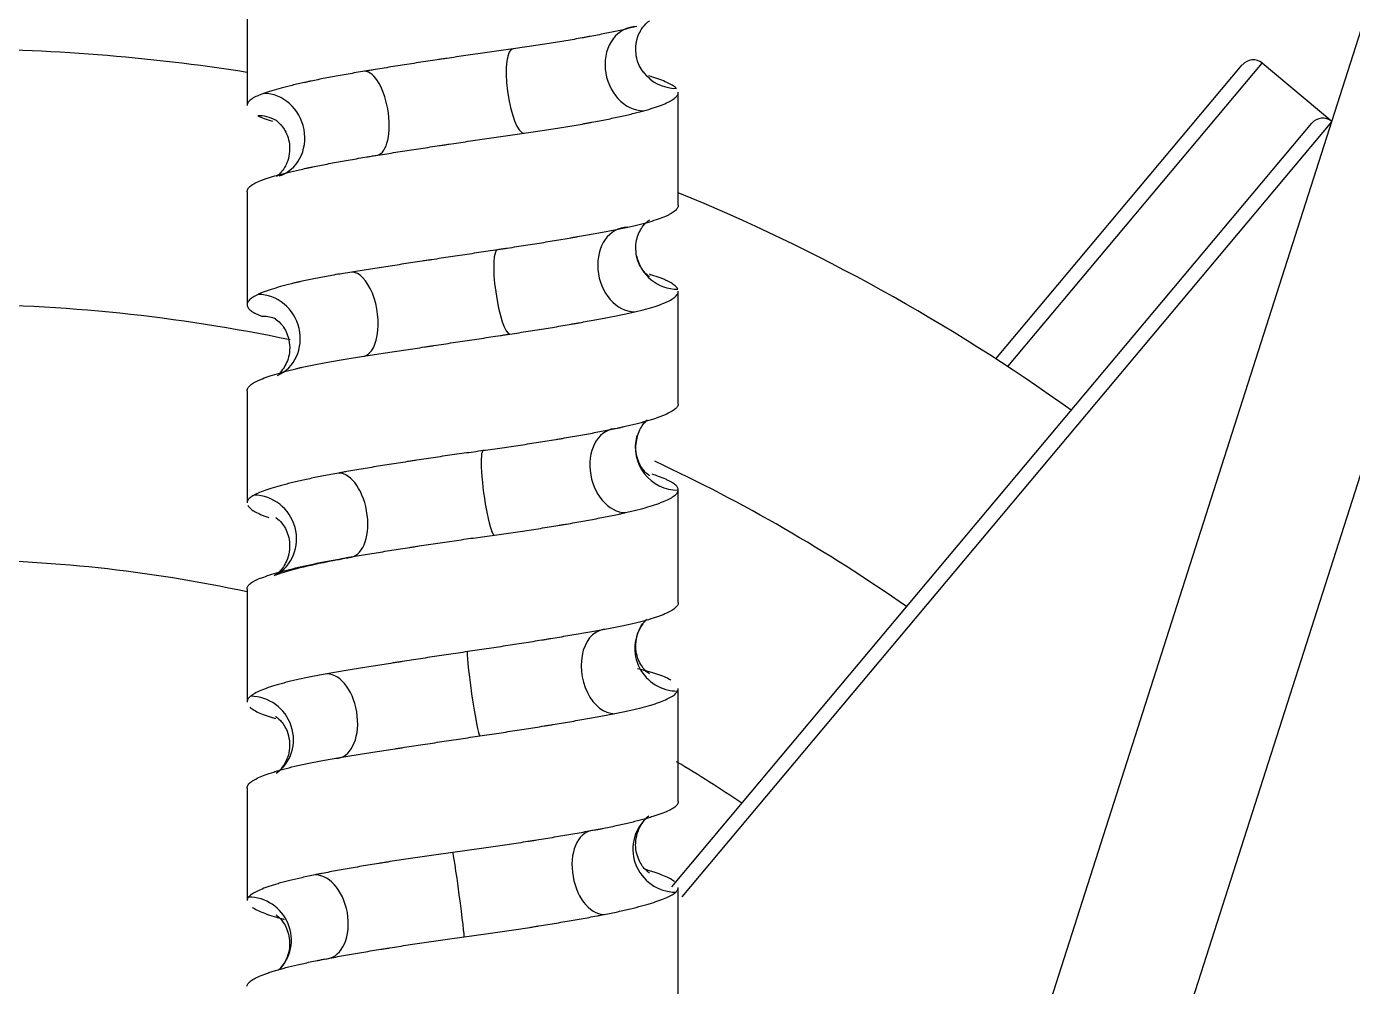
# Model space of a CAD drawing. Header units: millimetres. Extents: x 6110 to 6704, y -2661 to -1821.
# Drawn here: x 6585.37 to 6597.06, y -2376.13 to -2367.67 of the extents above; entities that cross this region are included whole.
import ezdxf

# ---------------------------------------------------------------- set-up
doc = ezdxf.new("R2010")
doc.units = ezdxf.units.MM
doc.header["$LTSCALE"] = 0.1
doc.linetypes.add('HIDDEN2', pattern=[4.7625, 3.175, -1.5875])
doc.layers.add('1', color=4, linetype='HIDDEN2', lineweight=13)
doc.layers.add('DIM', color=3, linetype='Continuous', lineweight=9)

msp = doc.modelspace()

# ---------------------------------------------------------------- hatches: boundary and pattern name
at = {"layer": 'DIM'}
h = msp.add_hatch(dxfattribs=at)
h.set_pattern_fill('ANSI31', color=2)
edge = h.paths.add_edge_path()
edge.add_line((6619.617, -2595.98), (6619.617, -1962.206))
edge.add_line((6634.617, -1966.11), (6619.617, -1966.11))
edge.add_line((6634.617, -2610.98), (6634.617, -1966.11))
edge.add_line((6634.617, -2610.98), (6184.457, -2610.98))
edge.add_line((6619.617, -2595.98), (6184.457, -2595.98))
edge.add_line((6184.457, -2610.98), (6184.457, -2595.98))

# ---------------------------------------------------------------- linework, layer by layer
at = {"layer": '1', "color": 7, "linetype": 'Continuous', "lineweight": -3}
for p, q in [((6593.196, -2380.015), (6597.583, -2366.306)), ((6598.708, -2366.687), (6594.321, -2380.396)), ((6587.319, -2367.381), (6587.319, -2368.37)), ((6593.918, -2370.6), (6596.09, -2368.012)), ((6594.023, -2370.669), (6596.266, -2367.996)), ((6596.878, -2368.51), (6596.266, -2367.996)), ((6591.119, -2369.247), (6591.119, -2368.254)), ((6591.062, -2375.25), (6596.703, -2368.526)), ((6596.877, -2368.514), (6591.15, -2375.339)), ((6587.319, -2369.128), (6587.319, -2370.124)), ((6591.119, -2370.997), (6591.119, -2370.005)), ((6587.319, -2370.882), (6587.319, -2371.87)), ((6591.119, -2372.746), (6591.119, -2371.755)), ((6587.319, -2372.628), (6587.319, -2373.623)), ((6591.119, -2374.498), (6591.119, -2373.505)), ((6587.319, -2374.381), (6587.319, -2375.371)), ((6591.119, -2376.245), (6591.119, -2375.256))]:
    msp.add_line(p, q, dxfattribs=at)
for centre, radius, start, end in [((6584.679, -2384.871), 17, 81.0656, 90), ((6596.186, -2368.092), 0.125, 50, 140), ((6596.799, -2368.606), 0.125, 50, 140), ((6584.679, -2384.871), 17, 54.37, 67.7394), ((6584.679, -2384.871), 14.75, 78.1856, 90), ((6584.679, -2384.871), 14.75, 55.0381, 65.0006), ((6584.679, -2384.871), 12.5, 77.8075, 90), ((6584.679, -2384.871), 12.5, 55.9481, 59.0712)]:
    msp.add_arc(centre, radius, start, end, dxfattribs=at)
for centre, major_axis, ratio, start_param, end_param in [((6590.784, -2368.045), (0.094, -0.363), 0.814627, 2.934449, 6.072906), ((6589.711, -2368.242), (0.052, -0.371), 0.257168, 3.105216, 6.246746), ((6588.403, -2368.438), (0.06, -0.37), 0.425513, 6.21648, 9.355264), ((6591.108, -2367.847), (0.298, 0.228), 0.985672, 3.135925, 4.051565), ((6587.485, -2368.634), (0.117, -0.356), 0.904416, 0.000347, 2.854333), ((6587.396, -2368.83), (0.173, 0.333), 0.949465, 0.000433, 0.45556), ((6590.704, -2369.814), (0.079, -0.367), 0.775164, 2.974927, 6.116472), ((6589.581, -2370.011), (0.055, -0.371), 0.187954, 3.114146, 6.252941), ((6591.118, -2369.617), (0.366, 0.08), 0.988807, 3.131979, 4.492455), ((6588.285, -2370.208), (0.057, -0.371), 0.487022, 6.208852, 9.3505), ((6587.435, -2370.404), (0.147, -0.345), 0.929485, 0.01105, 2.763734), ((6587.438, -2370.599), (0.135, 0.35), 0.929472, 6.282464, 6.626562), ((6590.618, -2371.584), (0.08, -0.366), 0.727958, 2.985632, 6.124437), ((6591.117, -2371.386), (0.362, -0.099), 0.990323, 3.135898, 4.981611), ((6589.449, -2371.781), (0.05, -0.372), 0.120582, 3.124629, 6.266282), ((6588.171, -2371.977), (0.065, -0.369), 0.546437, 6.189853, 9.328335), ((6587.394, -2372.173), (0.163, -0.338), 0.952332, 0.046792, 2.711036), ((6591.108, -2373.156), (0.302, -0.222), 0.983542, 3.139952, 5.351689), ((6590.523, -2373.354), (0.068, -0.369), 0.681046, 3.015371, 6.15703), ((6589.316, -2373.55), (0.054, -0.371), 0.05004, 3.135022, 6.273513), ((6588.062, -2373.747), (0.062, -0.37), 0.603219, 6.182165, 9.323744), ((6587.361, -2373.943), (0.215, -0.307), 0.967872, 0.00084, 2.544216), ((6591.088, -2374.926), (0.228, -0.298), 0.975438, 3.142627, 5.641969), ((6590.423, -2375.123), (0.07, -0.368), 0.62693, 3.023912, 6.162412), ((6589.182, -2375.32), (0.05, -0.372), 0.018507, 6.281316, 9.422908), ((6587.959, -2375.516), (0.072, -0.368), 0.656604, 6.157639, 9.296468), ((6587.338, -2375.712), (0.259, -0.271), 0.981429, 6.282898, 8.671498)]:
    msp.add_ellipse(centre, major_axis=major_axis, ratio=ratio, start_param=start_param, end_param=end_param, dxfattribs=at)
for points, knots in [([(6590.753, -2367.674), (6590.72, -2367.682), (6590.685, -2367.69), (6590.611, -2367.707), (6590.535, -2367.723), (6590.451, -2367.74), (6590.386, -2367.753), (6590.353, -2367.759), (6590.319, -2367.765), (6590.296, -2367.77), (6590.284, -2367.772), (6590.226, -2367.782), (6590.178, -2367.791), (6590.08, -2367.807), (6589.981, -2367.823), (6589.877, -2367.839), (6589.798, -2367.851), (6589.771, -2367.855), (6589.717, -2367.862), (6589.69, -2367.866), (6589.663, -2367.87)], [0, 0, 0, 0, 0.125, 0.125, 0.25, 0.375, 0.375, 0.4375, 0.46875, 0.46875, 0.5, 0.5, 0.625, 0.625, 0.75, 0.875, 0.875, 0.9375, 0.9375, 1, 1, 1, 1]), ([(6590.811, -2368.075), (6590.782, -2368.038), (6590.741, -2367.954), (6590.742, -2367.787), (6590.806, -2367.673), (6590.856, -2367.628), (6590.865, -2367.623), (6590.865, -2367.623)], [0, 0, 0, 0, 0.21241, 0.457624, 0.659373, 0.831432, 1, 1, 1, 1]), ([(6589.663, -2367.87), (6589.608, -2367.878), (6589.552, -2367.885), (6589.442, -2367.901), (6589.33, -2367.917), (6589.219, -2367.933), (6589.135, -2367.946), (6589.107, -2367.95), (6589.065, -2367.956), (6589.051, -2367.958), (6589.022, -2367.962), (6589.008, -2367.965), (6588.938, -2367.975), (6588.883, -2367.983), (6588.774, -2368), (6588.666, -2368.017), (6588.56, -2368.034), (6588.482, -2368.046), (6588.456, -2368.051), (6588.418, -2368.057), (6588.405, -2368.059), (6588.38, -2368.063), (6588.367, -2368.065), (6588.354, -2368.067)], [0, 0, 0, 0, 0.125, 0.125, 0.25, 0.375, 0.375, 0.4375, 0.4375, 0.46875, 0.46875, 0.5, 0.5, 0.625, 0.625, 0.75, 0.875, 0.875, 0.9375, 0.9375, 0.96875, 0.96875, 1, 1, 1, 1]), ([(6588.354, -2368.067), (6588.304, -2368.075), (6588.256, -2368.084), (6588.162, -2368.1), (6588.07, -2368.117), (6587.985, -2368.133), (6587.923, -2368.146), (6587.893, -2368.152), (6587.863, -2368.158), (6587.844, -2368.163), (6587.834, -2368.165), (6587.786, -2368.175), (6587.75, -2368.183), (6587.682, -2368.2), (6587.618, -2368.216), (6587.562, -2368.232), (6587.524, -2368.243), (6587.511, -2368.247), (6587.487, -2368.255), (6587.476, -2368.259), (6587.465, -2368.262)], [0, 0, 0, 0, 0.125, 0.125, 0.25, 0.375, 0.375, 0.4375, 0.46875, 0.46875, 0.5, 0.5, 0.625, 0.625, 0.75, 0.875, 0.875, 0.9375, 0.9375, 1, 1, 1, 1]), ([(6590.871, -2368.133), (6590.871, -2368.133), (6590.861, -2368.129), (6590.832, -2368.098), (6590.811, -2368.075)], [0, 0, 0, 0, 0.457705, 1, 1, 1, 1]), ([(6591.103, -2368.219), (6591.096, -2368.211), (6591.086, -2368.203), (6591.062, -2368.188), (6591.033, -2368.172), (6590.994, -2368.155), (6590.962, -2368.143), (6590.951, -2368.139), (6590.933, -2368.132), (6590.927, -2368.13), (6590.914, -2368.126), (6590.908, -2368.124), (6590.887, -2368.117), (6590.872, -2368.113), (6590.857, -2368.108)], [0, 0, 0, 0, 0.220362, 0.220362, 0.440723, 0.661085, 0.661085, 0.771265, 0.771265, 0.826356, 0.826356, 0.881446, 0.881446, 1, 1, 1, 1]), ([(6587.465, -2368.262), (6587.443, -2368.27), (6587.424, -2368.278), (6587.39, -2368.293), (6587.361, -2368.309), (6587.342, -2368.325), (6587.331, -2368.338), (6587.328, -2368.342), (6587.325, -2368.348), (6587.324, -2368.35), (6587.322, -2368.354), (6587.321, -2368.356), (6587.319, -2368.362), (6587.319, -2368.366), (6587.319, -2368.37)], [0, 0, 0, 0, 0.224991, 0.224991, 0.449981, 0.674972, 0.674972, 0.787467, 0.787467, 0.843715, 0.843715, 0.899962, 0.899962, 1, 1, 1, 1]), ([(6590.814, -2368.416), (6590.845, -2368.407), (6590.873, -2368.399), (6590.925, -2368.382), (6590.973, -2368.366), (6591.011, -2368.349), (6591.037, -2368.336), (6591.045, -2368.332), (6591.056, -2368.326), (6591.059, -2368.324), (6591.066, -2368.319), (6591.069, -2368.317), (6591.085, -2368.307), (6591.095, -2368.298), (6591.109, -2368.282), (6591.117, -2368.269), (6591.119, -2368.257), (6591.119, -2368.253)], [0, 0, 0, 0, 0.152917, 0.152917, 0.305834, 0.458752, 0.458752, 0.53521, 0.53521, 0.57344, 0.57344, 0.611669, 0.611669, 0.764586, 0.764586, 0.917503, 1, 1, 1, 1]), ([(6587.412, -2368.459), (6587.429, -2368.467), (6587.449, -2368.475), (6587.492, -2368.492), (6587.516, -2368.5), (6587.542, -2368.508), (6587.542, -2368.508)], [0, 0, 0, 0, 0.499063, 0.499063, 0.998126, 1, 1, 1, 1]), ([(6587.568, -2368.496), (6587.57, -2368.493), (6587.582, -2368.505), (6587.65, -2368.569), (6587.706, -2368.711), (6587.682, -2368.874), (6587.615, -2368.966), (6587.587, -2368.989), (6587.579, -2368.995)], [0, 0, 0, 0, 0.169201, 0.331467, 0.515601, 0.721276, 0.890772, 1, 1, 1, 1]), ([(6589.759, -2368.613), (6589.813, -2368.606), (6589.867, -2368.598), (6589.971, -2368.582), (6590.073, -2368.566), (6590.17, -2368.55), (6590.242, -2368.538), (6590.265, -2368.533), (6590.3, -2368.527), (6590.312, -2368.525), (6590.335, -2368.521), (6590.346, -2368.519), (6590.403, -2368.508), (6590.446, -2368.5), (6590.529, -2368.483), (6590.609, -2368.466), (6590.682, -2368.449), (6590.734, -2368.437), (6590.75, -2368.432), (6590.775, -2368.426), (6590.783, -2368.424), (6590.799, -2368.42), (6590.807, -2368.418), (6590.814, -2368.416)], [0, 0, 0, 0, 0.125, 0.125, 0.25, 0.375, 0.375, 0.4375, 0.4375, 0.46875, 0.46875, 0.5, 0.5, 0.625, 0.625, 0.75, 0.875, 0.875, 0.9375, 0.9375, 0.96875, 0.96875, 1, 1, 1, 1]), ([(6588.453, -2368.809), (6588.504, -2368.801), (6588.556, -2368.793), (6588.661, -2368.776), (6588.768, -2368.76), (6588.877, -2368.743), (6588.959, -2368.73), (6588.987, -2368.726), (6589.028, -2368.72), (6589.042, -2368.718), (6589.07, -2368.714), (6589.084, -2368.711), (6589.154, -2368.701), (6589.21, -2368.693), (6589.321, -2368.676), (6589.432, -2368.66), (6589.541, -2368.644), (6589.623, -2368.633), (6589.651, -2368.629), (6589.705, -2368.621), (6589.732, -2368.617), (6589.759, -2368.613)], [0, 0, 0, 0, 0.125, 0.125, 0.25, 0.375, 0.375, 0.4375, 0.4375, 0.46875, 0.46875, 0.5, 0.5, 0.625, 0.625, 0.75, 0.875, 0.875, 0.9375, 0.9375, 1, 1, 1, 1]), ([(6587.506, -2369.006), (6587.53, -2368.998), (6587.557, -2368.991), (6587.614, -2368.975), (6587.675, -2368.959), (6587.745, -2368.943), (6587.8, -2368.931), (6587.828, -2368.924), (6587.857, -2368.918), (6587.877, -2368.914), (6587.887, -2368.912), (6587.938, -2368.901), (6587.98, -2368.893), (6588.067, -2368.876), (6588.156, -2368.859), (6588.252, -2368.843), (6588.326, -2368.83), (6588.35, -2368.826), (6588.388, -2368.82), (6588.401, -2368.818), (6588.427, -2368.813), (6588.44, -2368.811), (6588.453, -2368.809)], [0, 0, 0, 0, 0.125, 0.125, 0.25, 0.375, 0.375, 0.4375, 0.46875, 0.46875, 0.5, 0.5, 0.625, 0.625, 0.75, 0.875, 0.875, 0.9375, 0.9375, 0.96875, 0.96875, 1, 1, 1, 1]), ([(6587.319, -2369.128), (6587.319, -2369.128), (6587.319, -2369.127), (6587.319, -2369.122), (6587.32, -2369.118), (6587.322, -2369.112), (6587.323, -2369.11), (6587.325, -2369.106), (6587.326, -2369.103), (6587.333, -2369.093), (6587.341, -2369.085), (6587.361, -2369.068), (6587.386, -2369.052), (6587.42, -2369.037), (6587.45, -2369.025), (6587.46, -2369.021), (6587.482, -2369.013), (6587.494, -2369.01), (6587.506, -2369.006)], [0, 0, 0, 0, 0.013686, 0.013686, 0.112317, 0.112317, 0.161633, 0.161633, 0.210949, 0.210949, 0.408211, 0.408211, 0.605474, 0.802737, 0.802737, 0.901369, 0.901369, 1, 1, 1, 1]), ([(6591.119, -2369.246), (6591.119, -2369.254), (6591.117, -2369.262), (6591.108, -2369.279), (6591.093, -2369.296), (6591.07, -2369.313), (6591.048, -2369.325), (6591.041, -2369.329), (6591.028, -2369.336), (6591.024, -2369.338), (6591.015, -2369.342), (6591.01, -2369.344), (6590.986, -2369.355), (6590.965, -2369.363), (6590.918, -2369.379), (6590.867, -2369.396), (6590.807, -2369.412), (6590.759, -2369.423), (6590.743, -2369.427), (6590.709, -2369.435), (6590.691, -2369.439), (6590.673, -2369.443)], [0, 0, 0, 0, 0.125, 0.125, 0.25, 0.375, 0.375, 0.4375, 0.4375, 0.46875, 0.46875, 0.5, 0.5, 0.625, 0.625, 0.75, 0.875, 0.875, 0.9375, 0.9375, 1, 1, 1, 1]), ([(6590.751, -2369.697), (6590.743, -2369.638), (6590.742, -2369.54), (6590.808, -2369.422), (6590.856, -2369.382), (6590.865, -2369.377), (6590.865, -2369.377)], [0, 0, 0, 0, 0.302175, 0.571628, 0.801481, 1, 1, 1, 1]), ([(6590.673, -2369.443), (6590.636, -2369.45), (6590.598, -2369.458), (6590.519, -2369.474), (6590.436, -2369.49), (6590.347, -2369.506), (6590.278, -2369.518), (6590.243, -2369.525), (6590.207, -2369.531), (6590.183, -2369.535), (6590.171, -2369.537), (6590.109, -2369.548), (6590.059, -2369.556), (6589.958, -2369.573), (6589.854, -2369.59), (6589.747, -2369.607), (6589.666, -2369.619), (6589.639, -2369.624), (6589.597, -2369.63), (6589.583, -2369.632), (6589.556, -2369.636), (6589.542, -2369.638), (6589.528, -2369.64)], [0, 0, 0, 0, 0.125, 0.125, 0.25, 0.375, 0.375, 0.4375, 0.46875, 0.46875, 0.5, 0.5, 0.625, 0.625, 0.75, 0.875, 0.875, 0.9375, 0.9375, 0.96875, 0.96875, 1, 1, 1, 1]), ([(6589.528, -2369.64), (6589.472, -2369.649), (6589.417, -2369.657), (6589.306, -2369.673), (6589.195, -2369.69), (6589.084, -2369.707), (6589.001, -2369.719), (6588.974, -2369.723), (6588.932, -2369.73), (6588.918, -2369.732), (6588.89, -2369.736), (6588.877, -2369.738), (6588.808, -2369.749), (6588.753, -2369.757), (6588.647, -2369.773), (6588.541, -2369.789), (6588.439, -2369.805), (6588.364, -2369.817), (6588.339, -2369.821), (6588.29, -2369.828), (6588.265, -2369.832), (6588.241, -2369.836)], [0, 0, 0, 0, 0.125, 0.125, 0.25, 0.375, 0.375, 0.4375, 0.4375, 0.46875, 0.46875, 0.5, 0.5, 0.625, 0.625, 0.75, 0.875, 0.875, 0.9375, 0.9375, 1, 1, 1, 1]), ([(6590.865, -2369.875), (6590.865, -2369.875), (6590.864, -2369.875), (6590.841, -2369.862), (6590.781, -2369.791), (6590.759, -2369.726), (6590.751, -2369.697)], [0, 0, 0, 0, 0.07033, 0.428412, 0.776752, 1, 1, 1, 1]), ([(6588.241, -2369.836), (6588.193, -2369.844), (6588.146, -2369.851), (6588.055, -2369.867), (6587.968, -2369.883), (6587.887, -2369.899), (6587.829, -2369.911), (6587.8, -2369.918), (6587.773, -2369.924), (6587.755, -2369.928), (6587.746, -2369.93), (6587.701, -2369.941), (6587.668, -2369.949), (6587.606, -2369.966), (6587.549, -2369.983), (6587.5, -2369.999), (6587.466, -2370.012), (6587.455, -2370.016), (6587.44, -2370.022), (6587.435, -2370.024), (6587.426, -2370.028), (6587.421, -2370.03), (6587.417, -2370.033)], [0, 0, 0, 0, 0.125, 0.125, 0.25, 0.375, 0.375, 0.4375, 0.46875, 0.46875, 0.5, 0.5, 0.625, 0.625, 0.75, 0.875, 0.875, 0.9375, 0.9375, 0.96875, 0.96875, 1, 1, 1, 1]), ([(6591.115, -2369.988), (6591.112, -2369.98), (6591.106, -2369.971), (6591.089, -2369.955), (6591.068, -2369.938), (6591.037, -2369.921), (6591.011, -2369.908), (6591.001, -2369.904), (6590.986, -2369.898), (6590.981, -2369.896), (6590.97, -2369.892), (6590.965, -2369.889), (6590.937, -2369.879), (6590.912, -2369.871), (6590.878, -2369.86), (6590.871, -2369.858), (6590.864, -2369.856)], [0, 0, 0, 0, 0.189983, 0.189983, 0.379966, 0.56995, 0.56995, 0.664941, 0.664941, 0.712437, 0.712437, 0.759933, 0.759933, 0.949916, 0.949916, 1, 1, 1, 1]), ([(6590.735, -2370.186), (6590.769, -2370.178), (6590.801, -2370.17), (6590.861, -2370.155), (6590.916, -2370.139), (6590.962, -2370.122), (6590.993, -2370.11), (6591.003, -2370.106), (6591.017, -2370.099), (6591.021, -2370.097), (6591.03, -2370.093), (6591.034, -2370.091), (6591.055, -2370.08), (6591.068, -2370.072), (6591.091, -2370.055), (6591.109, -2370.038), (6591.117, -2370.021), (6591.119, -2370.01), (6591.119, -2370.008), (6591.119, -2370.005)], [0, 0, 0, 0, 0.136591, 0.136591, 0.273182, 0.409773, 0.409773, 0.478069, 0.478069, 0.512217, 0.512217, 0.546364, 0.546364, 0.682955, 0.682955, 0.819546, 0.956138, 0.956138, 1, 1, 1, 1]), ([(6587.417, -2370.033), (6587.399, -2370.041), (6587.384, -2370.049), (6587.358, -2370.065), (6587.337, -2370.082), (6587.325, -2370.099), (6587.321, -2370.111), (6587.319, -2370.115), (6587.319, -2370.122), (6587.319, -2370.124), (6587.319, -2370.128), (6587.319, -2370.13), (6587.321, -2370.14), (6587.326, -2370.149), (6587.339, -2370.165), (6587.356, -2370.181), (6587.384, -2370.197), (6587.408, -2370.209), (6587.417, -2370.212), (6587.435, -2370.22), (6587.445, -2370.224), (6587.456, -2370.228)], [0, 0, 0, 0, 0.125, 0.125, 0.25, 0.375, 0.375, 0.4375, 0.4375, 0.46875, 0.46875, 0.5, 0.5, 0.625, 0.625, 0.75, 0.875, 0.875, 0.9375, 0.9375, 1, 1, 1, 1]), ([(6587.561, -2370.242), (6587.561, -2370.242), (6587.569, -2370.25), (6587.615, -2370.28), (6587.69, -2370.395), (6587.704, -2370.563), (6587.649, -2370.676), (6587.618, -2370.712), (6587.61, -2370.721)], [0, 0, 0, 0, 0.114226, 0.294097, 0.48433, 0.715464, 0.916632, 1, 1, 1, 1]), ([(6589.634, -2370.382), (6589.689, -2370.374), (6589.743, -2370.366), (6589.849, -2370.349), (6589.953, -2370.333), (6590.053, -2370.316), (6590.127, -2370.303), (6590.152, -2370.299), (6590.188, -2370.293), (6590.2, -2370.291), (6590.224, -2370.286), (6590.236, -2370.284), (6590.295, -2370.274), (6590.34, -2370.265), (6590.428, -2370.249), (6590.512, -2370.233), (6590.59, -2370.217), (6590.647, -2370.205), (6590.665, -2370.201), (6590.701, -2370.194), (6590.718, -2370.19), (6590.735, -2370.186)], [0, 0, 0, 0, 0.125, 0.125, 0.25, 0.375, 0.375, 0.4375, 0.4375, 0.46875, 0.46875, 0.5, 0.5, 0.625, 0.625, 0.75, 0.875, 0.875, 0.9375, 0.9375, 1, 1, 1, 1]), ([(6588.328, -2370.579), (6588.378, -2370.572), (6588.429, -2370.564), (6588.532, -2370.548), (6588.637, -2370.533), (6588.745, -2370.516), (6588.827, -2370.504), (6588.854, -2370.5), (6588.896, -2370.494), (6588.91, -2370.491), (6588.938, -2370.487), (6588.952, -2370.485), (6589.022, -2370.475), (6589.078, -2370.466), (6589.189, -2370.449), (6589.301, -2370.432), (6589.412, -2370.416), (6589.496, -2370.403), (6589.523, -2370.399), (6589.565, -2370.393), (6589.579, -2370.391), (6589.607, -2370.386), (6589.621, -2370.384), (6589.634, -2370.382)], [0, 0, 0, 0, 0.125, 0.125, 0.25, 0.375, 0.375, 0.4375, 0.4375, 0.46875, 0.46875, 0.5, 0.5, 0.625, 0.625, 0.75, 0.875, 0.875, 0.9375, 0.9375, 0.96875, 0.96875, 1, 1, 1, 1]), ([(6587.454, -2370.775), (6587.475, -2370.766), (6587.498, -2370.758), (6587.548, -2370.742), (6587.602, -2370.725), (6587.665, -2370.709), (6587.715, -2370.696), (6587.74, -2370.69), (6587.767, -2370.683), (6587.786, -2370.679), (6587.795, -2370.677), (6587.842, -2370.667), (6587.881, -2370.658), (6587.962, -2370.642), (6588.046, -2370.626), (6588.136, -2370.61), (6588.207, -2370.599), (6588.23, -2370.595), (6588.279, -2370.587), (6588.303, -2370.583), (6588.328, -2370.579)], [0, 0, 0, 0, 0.125, 0.125, 0.25, 0.375, 0.375, 0.4375, 0.46875, 0.46875, 0.5, 0.5, 0.625, 0.625, 0.75, 0.875, 0.875, 0.9375, 0.9375, 1, 1, 1, 1]), ([(6587.319, -2370.882), (6587.319, -2370.882), (6587.319, -2370.881), (6587.319, -2370.879), (6587.319, -2370.877), (6587.321, -2370.867), (6587.325, -2370.858), (6587.338, -2370.841), (6587.355, -2370.825), (6587.382, -2370.808), (6587.406, -2370.795), (6587.415, -2370.791), (6587.429, -2370.785), (6587.434, -2370.783), (6587.444, -2370.779), (6587.449, -2370.777), (6587.454, -2370.775)], [0, 0, 0, 0, 0.007154, 0.007154, 0.065557, 0.065557, 0.299168, 0.299168, 0.532779, 0.766389, 0.766389, 0.883195, 0.883195, 0.941597, 0.941597, 1, 1, 1, 1]), ([(6591.115, -2371.015), (6591.111, -2371.023), (6591.105, -2371.03), (6591.088, -2371.046), (6591.066, -2371.062), (6591.035, -2371.078), (6591.008, -2371.091), (6590.998, -2371.095), (6590.983, -2371.101), (6590.977, -2371.103), (6590.967, -2371.108), (6590.961, -2371.11), (6590.932, -2371.12), (6590.907, -2371.129), (6590.853, -2371.146), (6590.795, -2371.163), (6590.728, -2371.179), (6590.675, -2371.192), (6590.657, -2371.196), (6590.629, -2371.202), (6590.619, -2371.205), (6590.6, -2371.209), (6590.59, -2371.211), (6590.58, -2371.213)], [0, 0, 0, 0, 0.125, 0.125, 0.25, 0.375, 0.375, 0.4375, 0.4375, 0.46875, 0.46875, 0.5, 0.5, 0.625, 0.625, 0.75, 0.875, 0.875, 0.9375, 0.9375, 0.96875, 0.96875, 1, 1, 1, 1]), ([(6590.755, -2371.288), (6590.772, -2371.242), (6590.8, -2371.182), (6590.833, -2371.149), (6590.844, -2371.139)], [0, 0, 0, 0, 0.592602, 1, 1, 1, 1]), ([(6590.58, -2371.213), (6590.541, -2371.221), (6590.5, -2371.229), (6590.416, -2371.246), (6590.329, -2371.263), (6590.236, -2371.28), (6590.164, -2371.292), (6590.127, -2371.298), (6590.09, -2371.305), (6590.065, -2371.309), (6590.052, -2371.311), (6589.989, -2371.322), (6589.938, -2371.33), (6589.834, -2371.346), (6589.728, -2371.363), (6589.62, -2371.378), (6589.511, -2371.394), (6589.455, -2371.402), (6589.399, -2371.409)], [0, 0, 0, 0, 0.125, 0.125, 0.25, 0.375, 0.375, 0.4375, 0.46875, 0.46875, 0.5, 0.5, 0.625, 0.625, 0.75, 0.875, 0.875, 1, 1, 1, 1]), ([(6590.866, -2371.63), (6590.866, -2371.63), (6590.862, -2371.627), (6590.829, -2371.604), (6590.762, -2371.513), (6590.736, -2371.388), (6590.748, -2371.313), (6590.755, -2371.288)], [0, 0, 0, 0, 0.113719, 0.351939, 0.589966, 0.862379, 1, 1, 1, 1]), ([(6589.399, -2371.409), (6589.343, -2371.417), (6589.287, -2371.425), (6589.175, -2371.44), (6589.063, -2371.456), (6588.952, -2371.472), (6588.869, -2371.485), (6588.842, -2371.489), (6588.801, -2371.495), (6588.787, -2371.497), (6588.759, -2371.501), (6588.746, -2371.504), (6588.678, -2371.514), (6588.624, -2371.523), (6588.519, -2371.539), (6588.416, -2371.556), (6588.317, -2371.573), (6588.244, -2371.585), (6588.22, -2371.59), (6588.184, -2371.596), (6588.172, -2371.598), (6588.149, -2371.602), (6588.137, -2371.604), (6588.126, -2371.606)], [0, 0, 0, 0, 0.125, 0.125, 0.25, 0.375, 0.375, 0.4375, 0.4375, 0.46875, 0.46875, 0.5, 0.5, 0.625, 0.625, 0.75, 0.875, 0.875, 0.9375, 0.9375, 0.96875, 0.96875, 1, 1, 1, 1]), ([(6588.126, -2371.606), (6588.08, -2371.614), (6588.035, -2371.623), (6587.951, -2371.639), (6587.869, -2371.656), (6587.794, -2371.672), (6587.741, -2371.685), (6587.715, -2371.691), (6587.69, -2371.697), (6587.673, -2371.702), (6587.665, -2371.704), (6587.625, -2371.714), (6587.596, -2371.722), (6587.541, -2371.739), (6587.49, -2371.755), (6587.448, -2371.771), (6587.42, -2371.782), (6587.411, -2371.786), (6587.395, -2371.794), (6587.387, -2371.798), (6587.38, -2371.801)], [0, 0, 0, 0, 0.125, 0.125, 0.25, 0.375, 0.375, 0.4375, 0.46875, 0.46875, 0.5, 0.5, 0.625, 0.625, 0.75, 0.875, 0.875, 0.9375, 0.9375, 1, 1, 1, 1]), ([(6591.119, -2371.758), (6591.119, -2371.75), (6591.117, -2371.743), (6591.109, -2371.727), (6591.095, -2371.711), (6591.072, -2371.695), (6591.051, -2371.682), (6591.043, -2371.678), (6591.031, -2371.672), (6591.026, -2371.67), (6591.017, -2371.665), (6591.013, -2371.663), (6590.989, -2371.653), (6590.968, -2371.644), (6590.927, -2371.629), (6590.908, -2371.623), (6590.888, -2371.617)], [0, 0, 0, 0, 0.173789, 0.173789, 0.347577, 0.521366, 0.521366, 0.60826, 0.60826, 0.651707, 0.651707, 0.695154, 0.695154, 0.868943, 0.868943, 1, 1, 1, 1]), ([(6590.654, -2371.955), (6590.691, -2371.947), (6590.725, -2371.938), (6590.791, -2371.922), (6590.852, -2371.905), (6590.904, -2371.888), (6590.941, -2371.876), (6590.958, -2371.869), (6590.975, -2371.863), (6590.985, -2371.859), (6590.99, -2371.857), (6591.015, -2371.846), (6591.033, -2371.838), (6591.063, -2371.821), (6591.088, -2371.805), (6591.104, -2371.789), (6591.115, -2371.773), (6591.118, -2371.766), (6591.119, -2371.758)], [0, 0, 0, 0, 0.125, 0.125, 0.25, 0.375, 0.375, 0.4375, 0.46875, 0.46875, 0.5, 0.5, 0.625, 0.625, 0.75, 0.875, 0.875, 1, 1, 1, 1]), ([(6587.38, -2371.801), (6587.366, -2371.809), (6587.354, -2371.817), (6587.335, -2371.832), (6587.323, -2371.847), (6587.319, -2371.862), (6587.319, -2371.87)], [0, 0, 0, 0, 0.346772, 0.346772, 0.693544, 1, 1, 1, 1]), ([(6587.326, -2371.893), (6587.327, -2371.895), (6587.327, -2371.896), (6587.334, -2371.906), (6587.342, -2371.914), (6587.363, -2371.931), (6587.389, -2371.948), (6587.424, -2371.965), (6587.454, -2371.977), (6587.465, -2371.981), (6587.481, -2371.987), (6587.487, -2371.989), (6587.499, -2371.994), (6587.505, -2371.996), (6587.511, -2371.998)], [0, 0, 0, 0, 0.039238, 0.039238, 0.279429, 0.279429, 0.519619, 0.75981, 0.75981, 0.879905, 0.879905, 0.939952, 0.939952, 1, 1, 1, 1]), ([(6587.571, -2371.998), (6587.572, -2371.998), (6587.583, -2372.004), (6587.644, -2372.061), (6587.704, -2372.195), (6587.688, -2372.361), (6587.615, -2372.471), (6587.565, -2372.506), (6587.557, -2372.512), (6587.557, -2372.511)], [0, 0, 0, 0, 0.133882, 0.273701, 0.430401, 0.611531, 0.762264, 0.890501, 1, 1, 1, 1]), ([(6589.498, -2372.153), (6589.554, -2372.145), (6589.61, -2372.137), (6589.719, -2372.121), (6589.826, -2372.106), (6589.93, -2372.089), (6590.007, -2372.077), (6590.033, -2372.073), (6590.071, -2372.066), (6590.083, -2372.064), (6590.108, -2372.06), (6590.121, -2372.058), (6590.183, -2372.047), (6590.231, -2372.039), (6590.323, -2372.022), (6590.413, -2372.005), (6590.497, -2371.988), (6590.558, -2371.976), (6590.578, -2371.972), (6590.607, -2371.965), (6590.616, -2371.963), (6590.635, -2371.959), (6590.645, -2371.957), (6590.654, -2371.955)], [0, 0, 0, 0, 0.125, 0.125, 0.25, 0.375, 0.375, 0.4375, 0.4375, 0.46875, 0.46875, 0.5, 0.5, 0.625, 0.625, 0.75, 0.875, 0.875, 0.9375, 0.9375, 0.96875, 0.96875, 1, 1, 1, 1]), ([(6588.216, -2372.348), (6588.264, -2372.34), (6588.313, -2372.332), (6588.412, -2372.315), (6588.514, -2372.299), (6588.618, -2372.282), (6588.698, -2372.269), (6588.725, -2372.265), (6588.766, -2372.259), (6588.78, -2372.257), (6588.807, -2372.253), (6588.821, -2372.25), (6588.889, -2372.24), (6588.945, -2372.232), (6589.055, -2372.215), (6589.165, -2372.199), (6589.276, -2372.183), (6589.387, -2372.168), (6589.443, -2372.16), (6589.498, -2372.153)], [0, 0, 0, 0, 0.125, 0.125, 0.25, 0.375, 0.375, 0.4375, 0.4375, 0.46875, 0.46875, 0.5, 0.5, 0.625, 0.625, 0.75, 0.875, 0.875, 1, 1, 1, 1]), ([(6587.407, -2372.545), (6587.425, -2372.537), (6587.444, -2372.53), (6587.487, -2372.514), (6587.535, -2372.498), (6587.591, -2372.482), (6587.636, -2372.47), (6587.652, -2372.465), (6587.677, -2372.459), (6587.685, -2372.457), (6587.702, -2372.453), (6587.71, -2372.451), (6587.754, -2372.44), (6587.79, -2372.432), (6587.866, -2372.415), (6587.946, -2372.398), (6588.032, -2372.382), (6588.099, -2372.369), (6588.122, -2372.365), (6588.157, -2372.359), (6588.169, -2372.357), (6588.192, -2372.352), (6588.204, -2372.35), (6588.216, -2372.348)], [0, 0, 0, 0, 0.125, 0.125, 0.25, 0.375, 0.375, 0.4375, 0.4375, 0.46875, 0.46875, 0.5, 0.5, 0.625, 0.625, 0.75, 0.875, 0.875, 0.9375, 0.9375, 0.96875, 0.96875, 1, 1, 1, 1]), ([(6587.557, -2372.511), (6587.565, -2372.506), (6587.605, -2372.49), (6587.758, -2372.444), (6587.983, -2372.393), (6588.162, -2372.36), (6588.235, -2372.347)], [0, 0, 0, 0, 0.192315, 0.465131, 0.79509, 1, 1, 1, 1]), ([(6587.319, -2372.628), (6587.319, -2372.624), (6587.319, -2372.62), (6587.323, -2372.607), (6587.332, -2372.591), (6587.352, -2372.576), (6587.37, -2372.564), (6587.376, -2372.56), (6587.391, -2372.552), (6587.399, -2372.549), (6587.407, -2372.545)], [0, 0, 0, 0, 0.142427, 0.142427, 0.428285, 0.714142, 0.714142, 0.857071, 0.857071, 1, 1, 1, 1]), ([(6591.101, -2372.785), (6591.094, -2372.793), (6591.083, -2372.802), (6591.059, -2372.818), (6591.029, -2372.835), (6590.991, -2372.852), (6590.958, -2372.864), (6590.947, -2372.869), (6590.929, -2372.875), (6590.923, -2372.877), (6590.91, -2372.881), (6590.904, -2372.883), (6590.871, -2372.894), (6590.842, -2372.902), (6590.782, -2372.919), (6590.717, -2372.935), (6590.645, -2372.951), (6590.588, -2372.963), (6590.569, -2372.967), (6590.528, -2372.974), (6590.508, -2372.978), (6590.487, -2372.982)], [0, 0, 0, 0, 0.125, 0.125, 0.25, 0.375, 0.375, 0.4375, 0.4375, 0.46875, 0.46875, 0.5, 0.5, 0.625, 0.625, 0.75, 0.875, 0.875, 0.9375, 0.9375, 1, 1, 1, 1]), ([(6591.119, -2372.747), (6591.119, -2372.751), (6591.118, -2372.756), (6591.114, -2372.768), (6591.109, -2372.777), (6591.101, -2372.785)], [0, 0, 0, 0, 0.346772, 0.346772, 1, 1, 1, 1]), ([(6590.866, -2373.375), (6590.866, -2373.376), (6590.854, -2373.369), (6590.793, -2373.312), (6590.732, -2373.176), (6590.752, -2373.024), (6590.788, -2372.957), (6590.805, -2372.934)], [0, 0, 0, 0, 0.184417, 0.380699, 0.601192, 0.853299, 1, 1, 1, 1]), ([(6590.487, -2372.982), (6590.445, -2372.99), (6590.401, -2372.997), (6590.311, -2373.013), (6590.219, -2373.029), (6590.121, -2373.045), (6590.046, -2373.058), (6590.008, -2373.064), (6589.969, -2373.07), (6589.943, -2373.075), (6589.93, -2373.077), (6589.864, -2373.087), (6589.811, -2373.096), (6589.704, -2373.113), (6589.596, -2373.129), (6589.486, -2373.146), (6589.374, -2373.163), (6589.318, -2373.171), (6589.262, -2373.179)], [0, 0, 0, 0, 0.125, 0.125, 0.25, 0.375, 0.375, 0.4375, 0.46875, 0.46875, 0.5, 0.5, 0.625, 0.625, 0.75, 0.875, 0.875, 1, 1, 1, 1]), ([(6589.262, -2373.179), (6589.206, -2373.188), (6589.15, -2373.196), (6589.039, -2373.212), (6588.929, -2373.229), (6588.82, -2373.246), (6588.739, -2373.258), (6588.712, -2373.263), (6588.672, -2373.269), (6588.658, -2373.271), (6588.631, -2373.275), (6588.618, -2373.277), (6588.552, -2373.288), (6588.5, -2373.296), (6588.398, -2373.312), (6588.299, -2373.329), (6588.204, -2373.344), (6588.135, -2373.356), (6588.112, -2373.36), (6588.067, -2373.368), (6588.044, -2373.371), (6588.022, -2373.375)], [0, 0, 0, 0, 0.125, 0.125, 0.25, 0.375, 0.375, 0.4375, 0.4375, 0.46875, 0.46875, 0.5, 0.5, 0.625, 0.625, 0.75, 0.875, 0.875, 0.9375, 0.9375, 1, 1, 1, 1]), ([(6588.022, -2373.375), (6587.978, -2373.383), (6587.936, -2373.39), (6587.856, -2373.406), (6587.779, -2373.422), (6587.71, -2373.438), (6587.661, -2373.45), (6587.637, -2373.457), (6587.614, -2373.463), (6587.599, -2373.467), (6587.592, -2373.469), (6587.556, -2373.48), (6587.53, -2373.488), (6587.481, -2373.505), (6587.438, -2373.522), (6587.403, -2373.538), (6587.38, -2373.551), (6587.373, -2373.555), (6587.364, -2373.561), (6587.361, -2373.563), (6587.355, -2373.567), (6587.353, -2373.569), (6587.35, -2373.572)], [0, 0, 0, 0, 0.125, 0.125, 0.25, 0.375, 0.375, 0.4375, 0.46875, 0.46875, 0.5, 0.5, 0.625, 0.625, 0.75, 0.875, 0.875, 0.9375, 0.9375, 0.96875, 0.96875, 1, 1, 1, 1]), ([(6591.054, -2373.43), (6591.052, -2373.429), (6591.05, -2373.428), (6591.033, -2373.418), (6591.016, -2373.41), (6590.977, -2373.393), (6590.933, -2373.377), (6590.881, -2373.361), (6590.838, -2373.35), (6590.823, -2373.346), (6590.793, -2373.338), (6590.777, -2373.334), (6590.76, -2373.33)], [0, 0, 0, 0, 0.029952, 0.029952, 0.272464, 0.272464, 0.514976, 0.757488, 0.757488, 0.878744, 0.878744, 1, 1, 1, 1]), ([(6590.56, -2373.725), (6590.6, -2373.717), (6590.638, -2373.71), (6590.71, -2373.694), (6590.778, -2373.678), (6590.838, -2373.662), (6590.88, -2373.649), (6590.9, -2373.643), (6590.919, -2373.637), (6590.932, -2373.632), (6590.938, -2373.63), (6590.967, -2373.62), (6590.989, -2373.611), (6591.026, -2373.594), (6591.059, -2373.577), (6591.083, -2373.561), (6591.101, -2373.544), (6591.108, -2373.535), (6591.113, -2373.527)], [0, 0, 0, 0, 0.125, 0.125, 0.25, 0.375, 0.375, 0.4375, 0.46875, 0.46875, 0.5, 0.5, 0.625, 0.625, 0.75, 0.875, 0.875, 1, 1, 1, 1]), ([(6587.35, -2373.572), (6587.34, -2373.58), (6587.332, -2373.588), (6587.322, -2373.604), (6587.319, -2373.613), (6587.319, -2373.622), (6587.319, -2373.623)], [0, 0, 0, 0, 0.483497, 0.483497, 0.966994, 1, 1, 1, 1]), ([(6587.343, -2373.668), (6587.344, -2373.669), (6587.345, -2373.67), (6587.356, -2373.679), (6587.368, -2373.688), (6587.396, -2373.704), (6587.429, -2373.72), (6587.471, -2373.736), (6587.506, -2373.748), (6587.519, -2373.751), (6587.544, -2373.759), (6587.558, -2373.763), (6587.572, -2373.767)], [0, 0, 0, 0, 0.03033, 0.03033, 0.272748, 0.272748, 0.515165, 0.757583, 0.757583, 0.878791, 0.878791, 1, 1, 1, 1]), ([(6587.568, -2373.749), (6587.568, -2373.749), (6587.572, -2373.751), (6587.609, -2373.776), (6587.684, -2373.881), (6587.706, -2374.048), (6587.649, -2374.179), (6587.61, -2374.22), (6587.598, -2374.231)], [0, 0, 0, 0, 0.082231, 0.260472, 0.443393, 0.670168, 0.873626, 1, 1, 1, 1]), ([(6589.37, -2373.921), (6589.426, -2373.913), (6589.482, -2373.905), (6589.591, -2373.888), (6589.7, -2373.872), (6589.806, -2373.855), (6589.884, -2373.842), (6589.91, -2373.838), (6589.949, -2373.832), (6589.962, -2373.83), (6589.988, -2373.826), (6590.001, -2373.823), (6590.064, -2373.813), (6590.114, -2373.805), (6590.21, -2373.788), (6590.304, -2373.772), (6590.392, -2373.756), (6590.457, -2373.744), (6590.478, -2373.741), (6590.519, -2373.733), (6590.54, -2373.729), (6590.56, -2373.725)], [0, 0, 0, 0, 0.125, 0.125, 0.25, 0.375, 0.375, 0.4375, 0.4375, 0.46875, 0.46875, 0.5, 0.5, 0.625, 0.625, 0.75, 0.875, 0.875, 0.9375, 0.9375, 1, 1, 1, 1]), ([(6588.102, -2374.118), (6588.148, -2374.111), (6588.195, -2374.103), (6588.291, -2374.087), (6588.389, -2374.072), (6588.492, -2374.055), (6588.571, -2374.043), (6588.597, -2374.039), (6588.637, -2374.033), (6588.651, -2374.03), (6588.678, -2374.026), (6588.692, -2374.024), (6588.76, -2374.014), (6588.814, -2374.005), (6588.924, -2373.988), (6589.034, -2373.972), (6589.146, -2373.955), (6589.258, -2373.938), (6589.314, -2373.93), (6589.37, -2373.921)], [0, 0, 0, 0, 0.125, 0.125, 0.25, 0.375, 0.375, 0.4375, 0.4375, 0.46875, 0.46875, 0.5, 0.5, 0.625, 0.625, 0.75, 0.875, 0.875, 1, 1, 1, 1]), ([(6587.373, -2374.314), (6587.386, -2374.305), (6587.402, -2374.297), (6587.437, -2374.281), (6587.477, -2374.264), (6587.526, -2374.248), (6587.567, -2374.235), (6587.581, -2374.231), (6587.602, -2374.225), (6587.61, -2374.222), (6587.625, -2374.218), (6587.633, -2374.216), (6587.672, -2374.206), (6587.705, -2374.197), (6587.774, -2374.181), (6587.848, -2374.165), (6587.928, -2374.149), (6587.991, -2374.138), (6588.013, -2374.134), (6588.056, -2374.126), (6588.079, -2374.122), (6588.102, -2374.118)], [0, 0, 0, 0, 0.125, 0.125, 0.25, 0.375, 0.375, 0.4375, 0.4375, 0.46875, 0.46875, 0.5, 0.5, 0.625, 0.625, 0.75, 0.875, 0.875, 0.9375, 0.9375, 1, 1, 1, 1]), ([(6587.319, -2374.381), (6587.319, -2374.375), (6587.322, -2374.361), (6587.332, -2374.347), (6587.344, -2374.334), (6587.349, -2374.33), (6587.357, -2374.324), (6587.36, -2374.322), (6587.366, -2374.318), (6587.369, -2374.316), (6587.373, -2374.314)], [0, 0, 0, 0, 0.260457, 0.630229, 0.630229, 0.815114, 0.815114, 0.907557, 0.907557, 1, 1, 1, 1]), ([(6591.079, -2374.554), (6591.068, -2374.562), (6591.054, -2374.57), (6591.021, -2374.585), (6590.984, -2374.601), (6590.938, -2374.618), (6590.9, -2374.63), (6590.887, -2374.634), (6590.866, -2374.641), (6590.859, -2374.643), (6590.845, -2374.647), (6590.837, -2374.649), (6590.8, -2374.66), (6590.768, -2374.668), (6590.701, -2374.685), (6590.63, -2374.702), (6590.551, -2374.719), (6590.49, -2374.731), (6590.468, -2374.735), (6590.436, -2374.742), (6590.425, -2374.744), (6590.403, -2374.748), (6590.392, -2374.75), (6590.381, -2374.752)], [0, 0, 0, 0, 0.125, 0.125, 0.25, 0.375, 0.375, 0.4375, 0.4375, 0.46875, 0.46875, 0.5, 0.5, 0.625, 0.625, 0.75, 0.875, 0.875, 0.9375, 0.9375, 0.96875, 0.96875, 1, 1, 1, 1]), ([(6591.119, -2374.499), (6591.119, -2374.502), (6591.118, -2374.513), (6591.112, -2374.523), (6591.103, -2374.535), (6591.099, -2374.539), (6591.09, -2374.547), (6591.085, -2374.55), (6591.079, -2374.554)], [0, 0, 0, 0, 0.138996, 0.569498, 0.569498, 0.784749, 0.784749, 1, 1, 1, 1]), ([(6590.864, -2375.128), (6590.864, -2375.128), (6590.862, -2375.127), (6590.838, -2375.113), (6590.77, -2375.03), (6590.729, -2374.88), (6590.767, -2374.732), (6590.815, -2374.671), (6590.832, -2374.653)], [0, 0, 0, 0, 0.041081, 0.231223, 0.413111, 0.621657, 0.8457, 1, 1, 1, 1]), ([(6590.381, -2374.752), (6590.337, -2374.76), (6590.291, -2374.769), (6590.197, -2374.785), (6590.101, -2374.802), (6590.001, -2374.819), (6589.924, -2374.831), (6589.898, -2374.836), (6589.858, -2374.842), (6589.845, -2374.844), (6589.818, -2374.848), (6589.805, -2374.85), (6589.738, -2374.861), (6589.684, -2374.869), (6589.576, -2374.886), (6589.466, -2374.902), (6589.356, -2374.918), (6589.245, -2374.933), (6589.189, -2374.941), (6589.132, -2374.948)], [0, 0, 0, 0, 0.125, 0.125, 0.25, 0.375, 0.375, 0.4375, 0.4375, 0.46875, 0.46875, 0.5, 0.5, 0.625, 0.625, 0.75, 0.875, 0.875, 1, 1, 1, 1]), ([(6589.132, -2374.948), (6589.076, -2374.956), (6589.02, -2374.964), (6588.909, -2374.979), (6588.799, -2374.995), (6588.691, -2375.011), (6588.611, -2375.024), (6588.585, -2375.028), (6588.545, -2375.034), (6588.532, -2375.036), (6588.506, -2375.041), (6588.492, -2375.043), (6588.427, -2375.053), (6588.377, -2375.062), (6588.278, -2375.078), (6588.182, -2375.095), (6588.091, -2375.112), (6588.025, -2375.124), (6588.003, -2375.129), (6587.971, -2375.135), (6587.96, -2375.137), (6587.939, -2375.141), (6587.929, -2375.143), (6587.919, -2375.145)], [0, 0, 0, 0, 0.125, 0.125, 0.25, 0.375, 0.375, 0.4375, 0.4375, 0.46875, 0.46875, 0.5, 0.5, 0.625, 0.625, 0.75, 0.875, 0.875, 0.9375, 0.9375, 0.96875, 0.96875, 1, 1, 1, 1]), ([(6587.919, -2375.145), (6587.878, -2375.153), (6587.839, -2375.162), (6587.764, -2375.178), (6587.694, -2375.195), (6587.632, -2375.211), (6587.588, -2375.224), (6587.566, -2375.23), (6587.546, -2375.237), (6587.533, -2375.241), (6587.527, -2375.243), (6587.495, -2375.253), (6587.472, -2375.262), (6587.432, -2375.278), (6587.395, -2375.294), (6587.368, -2375.31), (6587.346, -2375.325), (6587.337, -2375.333), (6587.331, -2375.34)], [0, 0, 0, 0, 0.125, 0.125, 0.25, 0.375, 0.375, 0.4375, 0.46875, 0.46875, 0.5, 0.5, 0.625, 0.625, 0.75, 0.875, 0.875, 1, 1, 1, 1]), ([(6591.085, -2375.205), (6591.083, -2375.203), (6591.082, -2375.202), (6591.068, -2375.192), (6591.055, -2375.183), (6591.023, -2375.167), (6590.986, -2375.15), (6590.94, -2375.133), (6590.902, -2375.12), (6590.889, -2375.116), (6590.868, -2375.11), (6590.861, -2375.108), (6590.847, -2375.103), (6590.839, -2375.101), (6590.832, -2375.099)], [0, 0, 0, 0, 0.039618, 0.039618, 0.279713, 0.279713, 0.519809, 0.759904, 0.759904, 0.879952, 0.879952, 0.939976, 0.939976, 1, 1, 1, 1]), ([(6591.097, -2375.297), (6591.105, -2375.29), (6591.111, -2375.282), (6591.117, -2375.269), (6591.119, -2375.263), (6591.119, -2375.257)], [0, 0, 0, 0, 0.584845, 0.584845, 1, 1, 1, 1]), ([(6587.331, -2375.34), (6587.324, -2375.348), (6587.321, -2375.356), (6587.319, -2375.366), (6587.319, -2375.368), (6587.319, -2375.37)], [0, 0, 0, 0, 0.786696, 0.786696, 1, 1, 1, 1]), ([(6590.465, -2375.494), (6590.508, -2375.486), (6590.548, -2375.478), (6590.625, -2375.461), (6590.699, -2375.444), (6590.765, -2375.427), (6590.811, -2375.415), (6590.834, -2375.408), (6590.856, -2375.402), (6590.87, -2375.398), (6590.877, -2375.396), (6590.91, -2375.385), (6590.935, -2375.377), (6590.98, -2375.36), (6591.02, -2375.344), (6591.051, -2375.328), (6591.077, -2375.313), (6591.088, -2375.305), (6591.097, -2375.297)], [0, 0, 0, 0, 0.125, 0.125, 0.25, 0.375, 0.375, 0.4375, 0.46875, 0.46875, 0.5, 0.5, 0.625, 0.625, 0.75, 0.875, 0.875, 1, 1, 1, 1]), ([(6587.367, -2375.432), (6587.369, -2375.434), (6587.371, -2375.435), (6587.387, -2375.445), (6587.403, -2375.453), (6587.439, -2375.47), (6587.48, -2375.487), (6587.529, -2375.503), (6587.57, -2375.516), (6587.584, -2375.52), (6587.606, -2375.526), (6587.614, -2375.528), (6587.629, -2375.533), (6587.637, -2375.535), (6587.645, -2375.537)], [0, 0, 0, 0, 0.039298, 0.039298, 0.279473, 0.279473, 0.519649, 0.759824, 0.759824, 0.879912, 0.879912, 0.939956, 0.939956, 1, 1, 1, 1]), ([(6587.571, -2375.497), (6587.572, -2375.497), (6587.586, -2375.504), (6587.65, -2375.57), (6587.705, -2375.707), (6587.685, -2375.87), (6587.626, -2375.954), (6587.6, -2375.98), (6587.597, -2375.983)], [0, 0, 0, 0, 0.189746, 0.362232, 0.55732, 0.782125, 0.969955, 1, 1, 1, 1]), ([(6589.232, -2375.692), (6589.289, -2375.684), (6589.345, -2375.676), (6589.457, -2375.661), (6589.567, -2375.645), (6589.676, -2375.628), (6589.757, -2375.616), (6589.784, -2375.612), (6589.824, -2375.606), (6589.838, -2375.604), (6589.864, -2375.599), (6589.877, -2375.597), (6589.943, -2375.587), (6589.995, -2375.578), (6590.096, -2375.561), (6590.194, -2375.544), (6590.287, -2375.528), (6590.355, -2375.515), (6590.378, -2375.511), (6590.411, -2375.505), (6590.422, -2375.503), (6590.444, -2375.498), (6590.454, -2375.496), (6590.465, -2375.494)], [0, 0, 0, 0, 0.125, 0.125, 0.25, 0.375, 0.375, 0.4375, 0.4375, 0.46875, 0.46875, 0.5, 0.5, 0.625, 0.625, 0.75, 0.875, 0.875, 0.9375, 0.9375, 0.96875, 0.96875, 1, 1, 1, 1]), ([(6588, -2375.887), (6588.043, -2375.879), (6588.088, -2375.871), (6588.179, -2375.854), (6588.273, -2375.838), (6588.371, -2375.821), (6588.447, -2375.808), (6588.485, -2375.802), (6588.525, -2375.796), (6588.551, -2375.792), (6588.564, -2375.79), (6588.63, -2375.779), (6588.683, -2375.771), (6588.791, -2375.754), (6588.899, -2375.738), (6589.009, -2375.723), (6589.12, -2375.707), (6589.176, -2375.699), (6589.232, -2375.692)], [0, 0, 0, 0, 0.125, 0.125, 0.25, 0.375, 0.375, 0.4375, 0.46875, 0.46875, 0.5, 0.5, 0.625, 0.625, 0.75, 0.875, 0.875, 1, 1, 1, 1]), ([(6587.345, -2376.084), (6587.354, -2376.076), (6587.366, -2376.068), (6587.394, -2376.053), (6587.427, -2376.037), (6587.469, -2376.021), (6587.505, -2376.009), (6587.517, -2376.004), (6587.536, -2375.998), (6587.543, -2375.996), (6587.556, -2375.992), (6587.563, -2375.99), (6587.598, -2375.979), (6587.628, -2375.971), (6587.692, -2375.954), (6587.76, -2375.937), (6587.836, -2375.921), (6587.895, -2375.908), (6587.915, -2375.904), (6587.947, -2375.898), (6587.957, -2375.896), (6587.978, -2375.891), (6587.989, -2375.889), (6588, -2375.887)], [0, 0, 0, 0, 0.125, 0.125, 0.25, 0.375, 0.375, 0.4375, 0.4375, 0.46875, 0.46875, 0.5, 0.5, 0.625, 0.625, 0.75, 0.875, 0.875, 0.9375, 0.9375, 0.96875, 0.96875, 1, 1, 1, 1]), ([(6587.319, -2376.127), (6587.319, -2376.12), (6587.321, -2376.113), (6587.329, -2376.099), (6587.335, -2376.091), (6587.345, -2376.084)], [0, 0, 0, 0, 0.470169, 0.470169, 1, 1, 1, 1])]:
    msp.add_open_spline(points, degree=3, knots=knots, dxfattribs=at)
for points in [[(6591.119, -2370.999), (6591.119, -2371.004), (6591.118, -2371.009), (6591.115, -2371.015)], [(6590.805, -2372.934), (6590.821, -2372.918), (6590.833, -2372.904), (6590.842, -2372.894)], [(6591.113, -2373.527), (6591.117, -2373.52), (6591.119, -2373.512), (6591.119, -2373.505)]]:
    msp.add_open_spline(points, degree=3, dxfattribs=at)

doc.saveas('drawing.dxf')
